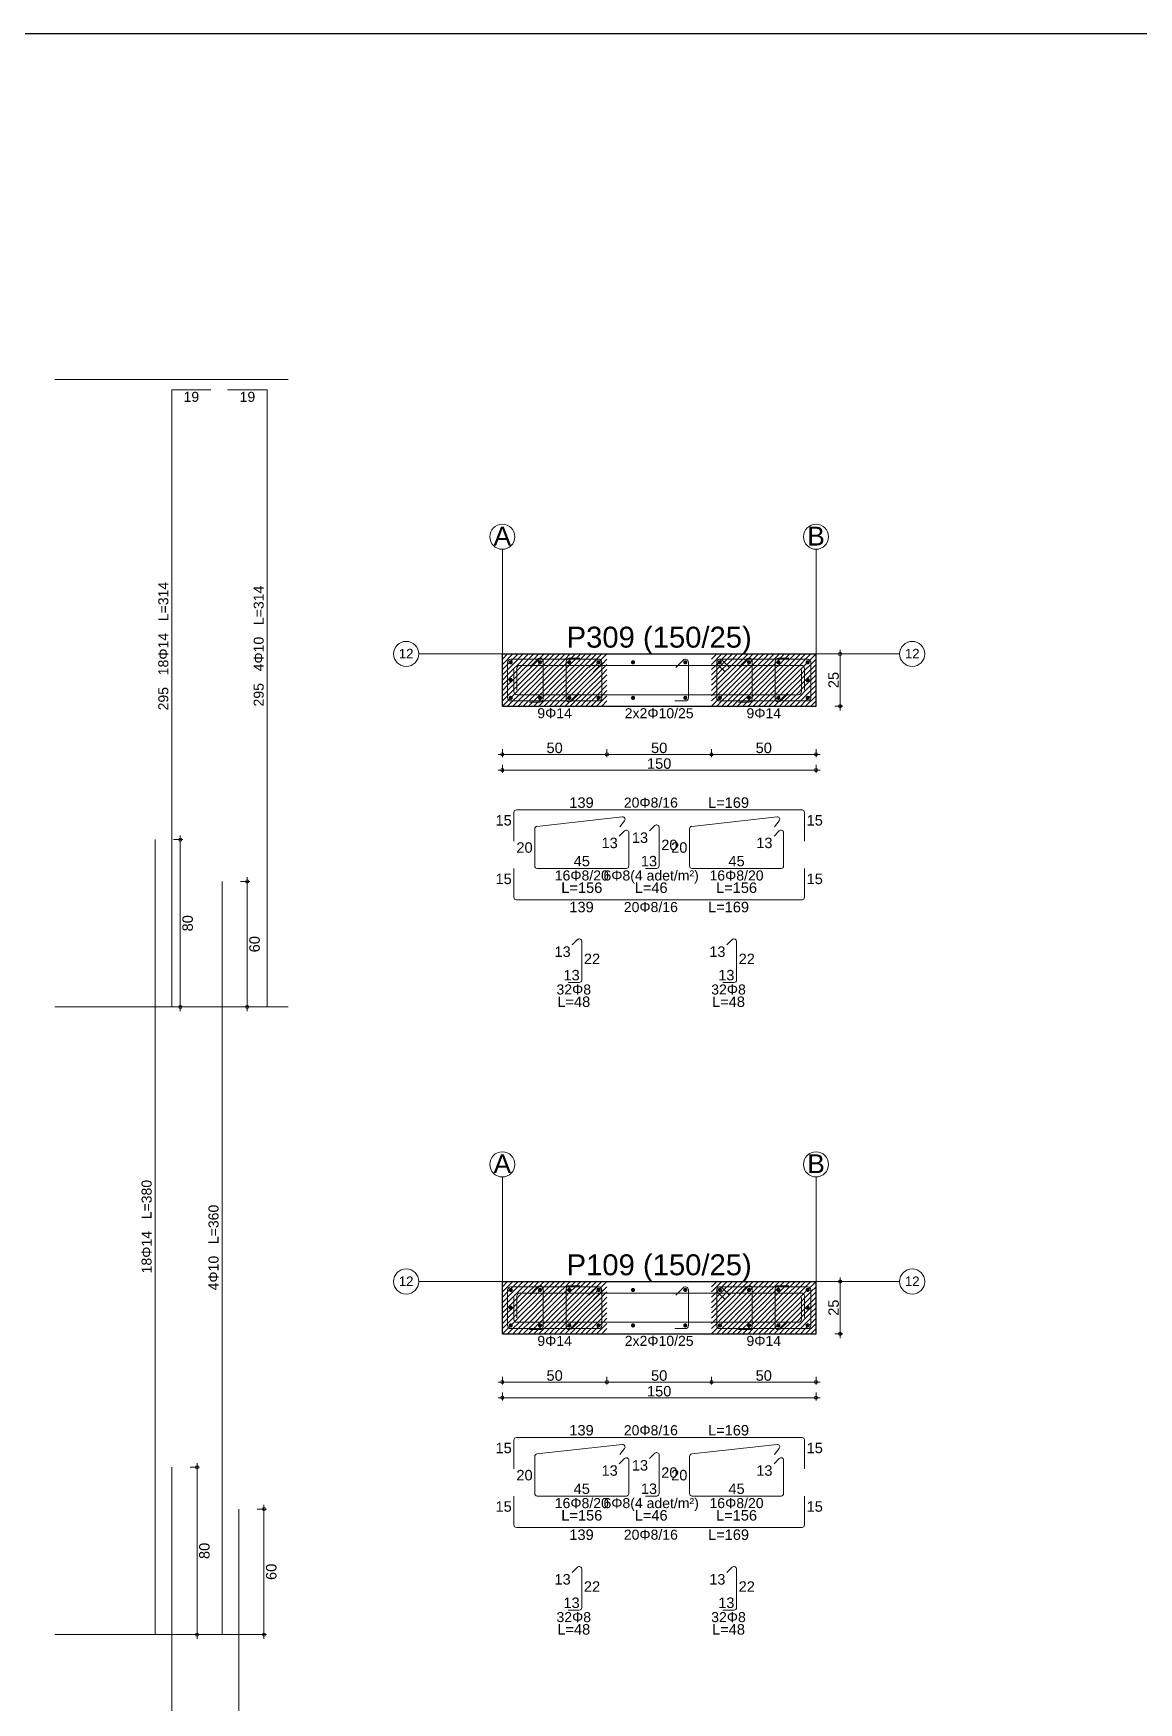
# Model space of a CAD drawing. Header units: millimetres. Extents: x 2232 to 85269, y -3593 to 5869.
# Drawn here: x 76969 to 77762, y -290 to 907 of the extents above; entities that cross this region are included whole.
import ezdxf

# ---------------------------------------------------------------- set-up
doc = ezdxf.new("R2010")
doc.units = ezdxf.units.MM
doc.linetypes.add('CENTER2', pattern=[112.5, 75, -12.5, 12.5, -12.5])
for name, color, linetype in [('Donatı Topl. Uzun. Yazısı', 7, 'Continuous'), ('Donatı Uz. Yazısı', 7, 'Continuous'), ('Donatı Yazısı', 7, 'Continuous'), ('Donatı Çizgisi', 7, 'Continuous'), ('Panel', 7, 'Continuous'), ('Standart', 7, 'Continuous'), ('Ölçülendirme', 7, 'Continuous')]:
    doc.layers.add(name, color=color, linetype=linetype)
doc.styles.add('arial_1_18', font='arial.ttf', dxfattribs={"height": 0.2})

# ---------------------------------------------------------------- blocks, each defined once
blk = doc.blocks.new('IDE824Entity7257')
at = {"layer": 'Donatı Çizgisi', "linetype": 'Continuous', "lineweight": 5}
h = blk.add_hatch(color=5, dxfattribs=at)
edge = h.paths.add_edge_path(flags=0)
edge.add_arc((8746.13, 1424), 1, 0, 360)
h = blk.add_hatch(color=5, dxfattribs=at)
edge = h.paths.add_edge_path(flags=0)
edge.add_arc((8760.13, 1424), 1, 0, 360)
h = blk.add_hatch(color=5, dxfattribs=at)
edge = h.paths.add_edge_path(flags=0)
edge.add_arc((8774.13, 1424), 1, 0, 360)
h = blk.add_hatch(color=5, dxfattribs=at)
edge = h.paths.add_edge_path(flags=0)
edge.add_arc((8788.13, 1424), 1, 0, 360)
h = blk.add_hatch(color=5, dxfattribs=at)
edge = h.paths.add_edge_path(flags=0)
edge.add_arc((8804.63, 1424), 1, 0, 360)
h = blk.add_hatch(color=5, dxfattribs=at)
edge = h.paths.add_edge_path(flags=0)
edge.add_arc((8829.63, 1424), 1, 0, 360)
h = blk.add_hatch(color=5, dxfattribs=at)
edge = h.paths.add_edge_path(flags=0)
edge.add_arc((8846.13, 1424), 1, 0, 360)
h = blk.add_hatch(color=5, dxfattribs=at)
edge = h.paths.add_edge_path(flags=0)
edge.add_arc((8860.13, 1424), 1, 0, 360)
h = blk.add_hatch(color=5, dxfattribs=at)
edge = h.paths.add_edge_path(flags=0)
edge.add_arc((8874.13, 1424), 1, 0, 360)
h = blk.add_hatch(color=5, dxfattribs=at)
edge = h.paths.add_edge_path(flags=0)
edge.add_arc((8888.13, 1424), 1, 0, 360)
h = blk.add_hatch(color=5, dxfattribs=at)
edge = h.paths.add_edge_path(flags=0)
edge.add_arc((8746.13, 1415.5), 1, 0, 360)
h = blk.add_hatch(color=5, dxfattribs=at)
edge = h.paths.add_edge_path(flags=0)
edge.add_arc((8888.13, 1415.5), 1, 0, 360)
h = blk.add_hatch(color=5, dxfattribs=at)
edge = h.paths.add_edge_path(flags=0)
edge.add_arc((8746.13, 1407), 1, 0, 360)
h = blk.add_hatch(color=5, dxfattribs=at)
edge = h.paths.add_edge_path(flags=0)
edge.add_arc((8760.13, 1407), 1, 0, 360)
h = blk.add_hatch(color=5, dxfattribs=at)
edge = h.paths.add_edge_path(flags=0)
edge.add_arc((8774.13, 1407), 1, 0, 360)
h = blk.add_hatch(color=5, dxfattribs=at)
edge = h.paths.add_edge_path(flags=0)
edge.add_arc((8788.13, 1407), 1, 0, 360)
h = blk.add_hatch(color=5, dxfattribs=at)
edge = h.paths.add_edge_path(flags=0)
edge.add_arc((8804.63, 1407), 1, 0, 360)
h = blk.add_hatch(color=5, dxfattribs=at)
edge = h.paths.add_edge_path(flags=0)
edge.add_arc((8829.63, 1407), 1, 0, 360)
h = blk.add_hatch(color=5, dxfattribs=at)
edge = h.paths.add_edge_path(flags=0)
edge.add_arc((8846.13, 1407), 1, 0, 360)
h = blk.add_hatch(color=5, dxfattribs=at)
edge = h.paths.add_edge_path(flags=0)
edge.add_arc((8860.13, 1407), 1, 0, 360)
h = blk.add_hatch(color=5, dxfattribs=at)
edge = h.paths.add_edge_path(flags=0)
edge.add_arc((8874.13, 1407), 1, 0, 360)
h = blk.add_hatch(color=5, dxfattribs=at)
edge = h.paths.add_edge_path(flags=0)
edge.add_arc((8888.13, 1407), 1, 0, 360)
h = blk.add_hatch(color=5, dxfattribs=at)
edge = h.paths.add_edge_path(flags=0)
edge.add_arc((8746.13, 1124), 1, 0, 360)
h = blk.add_hatch(color=5, dxfattribs=at)
edge = h.paths.add_edge_path(flags=0)
edge.add_arc((8760.13, 1124), 1, 0, 360)
h = blk.add_hatch(color=5, dxfattribs=at)
edge = h.paths.add_edge_path(flags=0)
edge.add_arc((8774.13, 1124), 1, 0, 360)
h = blk.add_hatch(color=5, dxfattribs=at)
edge = h.paths.add_edge_path(flags=0)
edge.add_arc((8788.13, 1124), 1, 0, 360)
h = blk.add_hatch(color=5, dxfattribs=at)
edge = h.paths.add_edge_path(flags=0)
edge.add_arc((8804.63, 1124), 1, 0, 360)
h = blk.add_hatch(color=5, dxfattribs=at)
edge = h.paths.add_edge_path(flags=0)
edge.add_arc((8829.63, 1124), 1, 0, 360)
h = blk.add_hatch(color=5, dxfattribs=at)
edge = h.paths.add_edge_path(flags=0)
edge.add_arc((8846.13, 1124), 1, 0, 360)
h = blk.add_hatch(color=5, dxfattribs=at)
edge = h.paths.add_edge_path(flags=0)
edge.add_arc((8860.13, 1124), 1, 0, 360)
h = blk.add_hatch(color=5, dxfattribs=at)
edge = h.paths.add_edge_path(flags=0)
edge.add_arc((8874.13, 1124), 1, 0, 360)
h = blk.add_hatch(color=5, dxfattribs=at)
edge = h.paths.add_edge_path(flags=0)
edge.add_arc((8888.13, 1124), 1, 0, 360)
h = blk.add_hatch(color=5, dxfattribs=at)
edge = h.paths.add_edge_path(flags=0)
edge.add_arc((8746.13, 1115.5), 1, 0, 360)
h = blk.add_hatch(color=5, dxfattribs=at)
edge = h.paths.add_edge_path(flags=0)
edge.add_arc((8888.13, 1115.5), 1, 0, 360)
h = blk.add_hatch(color=5, dxfattribs=at)
edge = h.paths.add_edge_path(flags=0)
edge.add_arc((8746.13, 1107), 1, 0, 360)
h = blk.add_hatch(color=5, dxfattribs=at)
edge = h.paths.add_edge_path(flags=0)
edge.add_arc((8760.13, 1107), 1, 0, 360)
h = blk.add_hatch(color=5, dxfattribs=at)
edge = h.paths.add_edge_path(flags=0)
edge.add_arc((8774.13, 1107), 1, 0, 360)
h = blk.add_hatch(color=5, dxfattribs=at)
edge = h.paths.add_edge_path(flags=0)
edge.add_arc((8788.13, 1107), 1, 0, 360)
h = blk.add_hatch(color=5, dxfattribs=at)
edge = h.paths.add_edge_path(flags=0)
edge.add_arc((8804.63, 1107), 1, 0, 360)
h = blk.add_hatch(color=5, dxfattribs=at)
edge = h.paths.add_edge_path(flags=0)
edge.add_arc((8829.63, 1107), 1, 0, 360)
h = blk.add_hatch(color=5, dxfattribs=at)
edge = h.paths.add_edge_path(flags=0)
edge.add_arc((8846.13, 1107), 1, 0, 360)
h = blk.add_hatch(color=5, dxfattribs=at)
edge = h.paths.add_edge_path(flags=0)
edge.add_arc((8860.13, 1107), 1, 0, 360)
h = blk.add_hatch(color=5, dxfattribs=at)
edge = h.paths.add_edge_path(flags=0)
edge.add_arc((8874.13, 1107), 1, 0, 360)
h = blk.add_hatch(color=5, dxfattribs=at)
edge = h.paths.add_edge_path(flags=0)
edge.add_arc((8888.13, 1107), 1, 0, 360)
at = {"layer": 'Donatı Çizgisi', "color": 5, "linetype": 'Continuous', "lineweight": 5}
for points in [[(8584.13, 1259.24), (8584.13, 1554.24)], [(8584.13, 1554.24), (8602.73, 1554.24)], [(8610.73, 1554.24), (8629.73, 1554.24)], [(8629.73, 1259.24), (8629.73, 1554.24)], [(8576.13, 959.24), (8576.13, 1339.24)], [(8608.13, 959.24), (8608.13, 1319.24)], [(8584.13, 559.24), (8584.13, 1039.24)], [(8616.13, 559.24), (8616.13, 1019.24)]]:
    blk.add_lwpolyline(points, dxfattribs=at)
at = {"layer": 'Donatı Çizgisi', "color": 1, "linetype": 'Continuous', "lineweight": 5}
for points in [[(8744.63, 1407), (8744.63, 1424)], [(8746.13, 1425.5), (8788.13, 1425.5)], [(8747.63, 1410), (8747.63, 1420.4)], [(8749.13, 1410.6), (8749.13, 1421)], [(8750.63, 1422.5), (8885.13, 1422.5)], [(8755.54, 1422.03), (8759.07, 1425.56)], [(8761.63, 1406.5), (8761.63, 1424.5)], [(8772.63, 1406.5), (8772.63, 1424.5)], [(8774.13, 1426), (8779.13, 1426)], [(8783.54, 1421.53), (8787.07, 1425.06)], [(8785.66, 1419.4), (8789.19, 1422.94)], [(8789.63, 1407), (8789.63, 1424)], [(8825.04, 1421.53), (8828.57, 1425.06)], [(8831.13, 1407), (8831.13, 1424)], [(8844.63, 1407), (8844.63, 1424)], [(8845.07, 1422.94), (8848.61, 1419.4)], [(8846.13, 1425.5), (8888.13, 1425.5)], [(8850.73, 1421.53), (8847.19, 1425.06)], [(8855.54, 1422.03), (8859.07, 1425.56)], [(8861.63, 1406.5), (8861.63, 1424.5)], [(8872.63, 1406.5), (8872.63, 1424.5)], [(8874.13, 1426), (8879.13, 1426)], [(8885.13, 1410), (8885.13, 1420.4)], [(8886.63, 1410.6), (8886.63, 1421)], [(8889.63, 1407), (8889.63, 1424)], [(8746.13, 1405.5), (8788.13, 1405.5)], [(8749.13, 1408.5), (8883.63, 1408.5)], [(8755.13, 1405), (8760.13, 1405)], [(8775.19, 1405.44), (8778.73, 1408.97)], [(8824.63, 1405.5), (8829.63, 1405.5)], [(8846.13, 1405.5), (8888.13, 1405.5)], [(8855.13, 1405), (8860.13, 1405)], [(8875.19, 1405.44), (8878.73, 1408.97)], [(8747.63, 1338.46), (8747.63, 1352.26)], [(8748.83, 1353.46), (8885.43, 1353.46)], [(8758.7, 1345.58), (8799.48, 1350.11)], [(8832.7, 1345.58), (8873.48, 1350.11)], [(8886.63, 1338.46), (8886.63, 1352.26)], [(8757.63, 1326.66), (8757.63, 1344.39)], [(8798.04, 1340.86), (8800.58, 1343.41)], [(8798.3, 1345.35), (8800.55, 1348.17)], [(8802.63, 1326.66), (8802.63, 1342.56)], [(8812.54, 1343.36), (8815.08, 1345.91)], [(8817.13, 1326.66), (8817.13, 1345.06)], [(8831.63, 1326.66), (8831.63, 1344.39)], [(8872.04, 1340.86), (8874.58, 1343.41)], [(8872.3, 1345.35), (8874.55, 1348.17)], [(8876.63, 1326.66), (8876.63, 1342.56)], [(8747.63, 1311.66), (8747.63, 1325.46)], [(8758.83, 1325.46), (8801.43, 1325.46)], [(8810.63, 1325.46), (8815.93, 1325.46)], [(8832.83, 1325.46), (8875.43, 1325.46)], [(8886.63, 1311.66), (8886.63, 1325.46)], [(8748.83, 1310.46), (8885.43, 1310.46)], [(8775.54, 1288.86), (8778.08, 1291.41)], [(8780.13, 1272.16), (8780.13, 1290.56)], [(8849.54, 1288.86), (8852.08, 1291.41)], [(8854.13, 1272.16), (8854.13, 1290.56)], [(8773.63, 1270.96), (8778.93, 1270.96)], [(8847.63, 1270.96), (8852.93, 1270.96)], [(8746.13, 1125.5), (8788.13, 1125.5)], [(8755.54, 1122.03), (8759.07, 1125.56)], [(8774.13, 1126), (8779.13, 1126)], [(8783.54, 1121.53), (8787.07, 1125.06)], [(8825.04, 1121.53), (8828.57, 1125.06)], [(8846.13, 1125.5), (8888.13, 1125.5)], [(8850.73, 1121.53), (8847.19, 1125.06)], [(8855.54, 1122.03), (8859.07, 1125.56)], [(8874.13, 1126), (8879.13, 1126)], [(8744.63, 1107), (8744.63, 1124)], [(8747.63, 1110), (8747.63, 1120.4)], [(8749.13, 1110.6), (8749.13, 1121)], [(8750.63, 1122.5), (8885.13, 1122.5)], [(8761.63, 1106.5), (8761.63, 1124.5)], [(8772.63, 1106.5), (8772.63, 1124.5)], [(8785.66, 1119.4), (8789.19, 1122.94)], [(8789.63, 1107), (8789.63, 1124)], [(8831.13, 1107), (8831.13, 1124)], [(8844.63, 1107), (8844.63, 1124)], [(8845.07, 1122.94), (8848.61, 1119.4)], [(8861.63, 1106.5), (8861.63, 1124.5)], [(8872.63, 1106.5), (8872.63, 1124.5)], [(8885.13, 1110), (8885.13, 1120.4)], [(8886.63, 1110.6), (8886.63, 1121)], [(8889.63, 1107), (8889.63, 1124)], [(8746.13, 1105.5), (8788.13, 1105.5)], [(8749.13, 1108.5), (8883.63, 1108.5)], [(8755.13, 1105), (8760.13, 1105)], [(8775.19, 1105.44), (8778.73, 1108.97)], [(8824.63, 1105.5), (8829.63, 1105.5)], [(8846.13, 1105.5), (8888.13, 1105.5)], [(8855.13, 1105), (8860.13, 1105)], [(8875.19, 1105.44), (8878.73, 1108.97)], [(8748.83, 1053.46), (8885.43, 1053.46)], [(8747.63, 1038.46), (8747.63, 1052.26)], [(8758.7, 1045.58), (8799.48, 1050.11)], [(8798.3, 1045.35), (8800.55, 1048.17)], [(8812.54, 1043.36), (8815.08, 1045.91)], [(8832.7, 1045.58), (8873.48, 1050.11)], [(8872.3, 1045.35), (8874.55, 1048.17)], [(8886.63, 1038.46), (8886.63, 1052.26)], [(8757.63, 1026.66), (8757.63, 1044.39)], [(8798.04, 1040.86), (8800.58, 1043.41)], [(8802.63, 1026.66), (8802.63, 1042.56)], [(8817.13, 1026.66), (8817.13, 1045.06)], [(8831.63, 1026.66), (8831.63, 1044.39)], [(8872.04, 1040.86), (8874.58, 1043.41)], [(8876.63, 1026.66), (8876.63, 1042.56)], [(8747.63, 1011.66), (8747.63, 1025.46)], [(8758.83, 1025.46), (8801.43, 1025.46)], [(8810.63, 1025.46), (8815.93, 1025.46)], [(8832.83, 1025.46), (8875.43, 1025.46)], [(8886.63, 1011.66), (8886.63, 1025.46)], [(8748.83, 1010.46), (8885.43, 1010.46)], [(8775.54, 988.86), (8778.08, 991.41)], [(8780.13, 972.16), (8780.13, 990.56)], [(8849.54, 988.86), (8852.08, 991.41)], [(8854.13, 972.16), (8854.13, 990.56)], [(8773.63, 970.96), (8778.93, 970.96)], [(8847.63, 970.96), (8852.93, 970.96)]]:
    blk.add_lwpolyline(points, dxfattribs=at)
for centre, radius, start, end in [((8746.13, 1424), 1.5, 90, 180), ((8750.63, 1421), 1.5, 90, 180), ((8760.13, 1424.5), 1.5, 0, 135), ((8774.13, 1424.5), 1.5, 90, 180), ((8788.13, 1424), 1.5, 0, 135), ((8788.13, 1424), 1.5, 315, 90), ((8829.63, 1424), 1.5, 0, 135), ((8846.13, 1424), 1.5, 90, 225), ((8846.13, 1424), 1.5, 45, 180), ((8860.13, 1424.5), 1.5, 0, 135), ((8874.13, 1424.5), 1.5, 90, 180), ((8885.13, 1421), 1.5, 0, 90), ((8888.13, 1424), 1.5, 0, 90), ((8746.13, 1407), 1.5, 180, 270), ((8749.13, 1410), 1.5, 180, 270), ((8760.13, 1406.5), 1.5, 270, 0), ((8774.13, 1406.5), 1.5, 180, 315), ((8788.13, 1407), 1.5, 270, 0), ((8829.63, 1407), 1.5, 270, 0), ((8846.13, 1407), 1.5, 180, 270), ((8860.13, 1406.5), 1.5, 270, 0), ((8874.13, 1406.5), 1.5, 180, 315), ((8883.63, 1410), 1.5, 270, 0), ((8888.13, 1407), 1.5, 270, 0), ((8748.83, 1352.26), 1.2, 90, 180), ((8799.61, 1348.92), 1.2, 321.34019, 96.34019), ((8873.61, 1348.92), 1.2, 321.34019, 96.34019), ((8885.43, 1352.26), 1.2, 0, 90), ((8758.83, 1344.39), 1.2, 96.34019, 180), ((8801.43, 1342.56), 1.2, 0, 135), ((8815.93, 1345.06), 1.2, 0, 135), ((8832.83, 1344.39), 1.2, 96.34019, 180), ((8875.43, 1342.56), 1.2, 0, 135), ((8758.83, 1326.66), 1.2, 180, 270), ((8801.43, 1326.66), 1.2, 270, 0), ((8815.93, 1326.66), 1.2, 270, 0), ((8832.83, 1326.66), 1.2, 180, 270), ((8875.43, 1326.66), 1.2, 270, 0), ((8748.83, 1311.66), 1.2, 180, 270), ((8885.43, 1311.66), 1.2, 270, 0), ((8778.93, 1290.56), 1.2, 0, 135), ((8852.93, 1290.56), 1.2, 0, 135), ((8778.93, 1272.16), 1.2, 270, 0), ((8852.93, 1272.16), 1.2, 270, 0), ((8746.13, 1124), 1.5, 90, 180), ((8760.13, 1124.5), 1.5, 0, 135), ((8774.13, 1124.5), 1.5, 90, 180), ((8788.13, 1124), 1.5, 0, 135), ((8788.13, 1124), 1.5, 315, 90), ((8829.63, 1124), 1.5, 0, 135), ((8846.13, 1124), 1.5, 90, 225), ((8846.13, 1124), 1.5, 45, 180), ((8860.13, 1124.5), 1.5, 0, 135), ((8874.13, 1124.5), 1.5, 90, 180), ((8888.13, 1124), 1.5, 0, 90), ((8750.63, 1121), 1.5, 90, 180), ((8885.13, 1121), 1.5, 0, 90), ((8749.13, 1110), 1.5, 180, 270), ((8883.63, 1110), 1.5, 270, 0), ((8746.13, 1107), 1.5, 180, 270), ((8760.13, 1106.5), 1.5, 270, 0), ((8774.13, 1106.5), 1.5, 180, 315), ((8788.13, 1107), 1.5, 270, 0), ((8829.63, 1107), 1.5, 270, 0), ((8846.13, 1107), 1.5, 180, 270), ((8860.13, 1106.5), 1.5, 270, 0), ((8874.13, 1106.5), 1.5, 180, 315), ((8888.13, 1107), 1.5, 270, 0), ((8748.83, 1052.26), 1.2, 90, 180), ((8885.43, 1052.26), 1.2, 0, 90), ((8758.83, 1044.39), 1.2, 96.34019, 180), ((8799.61, 1048.92), 1.2, 321.34019, 96.34019), ((8815.93, 1045.06), 1.2, 0, 135), ((8832.83, 1044.39), 1.2, 96.34019, 180), ((8873.61, 1048.92), 1.2, 321.34019, 96.34019), ((8801.43, 1042.56), 1.2, 0, 135), ((8875.43, 1042.56), 1.2, 0, 135), ((8758.83, 1026.66), 1.2, 180, 270), ((8801.43, 1026.66), 1.2, 270, 0), ((8815.93, 1026.66), 1.2, 270, 0), ((8832.83, 1026.66), 1.2, 180, 270), ((8875.43, 1026.66), 1.2, 270, 0), ((8748.83, 1011.66), 1.2, 180, 270), ((8885.43, 1011.66), 1.2, 270, 0), ((8778.93, 990.56), 1.2, 0, 135), ((8852.93, 990.56), 1.2, 0, 135), ((8778.93, 972.16), 1.2, 270, 0), ((8852.93, 972.16), 1.2, 270, 0)]:
    blk.add_arc(centre, radius, start, end, dxfattribs=at)
at = {"layer": 'Panel', "color": 1, "linetype": 'Continuous', "lineweight": 5}
for points in [[(8528.13, 1559.24), (8639.73, 1559.24)], [(8528.13, 1259.24), (8639.73, 1259.24)], [(8528.13, 959.24), (8628.13, 959.24)]]:
    blk.add_lwpolyline(points, dxfattribs=at)
at = {"layer": 'Panel', "color": 250, "linetype": 'CENTER2', "lineweight": 5}
for points in [[(8742.13, 1428), (8742.13, 1478)], [(8892.13, 1428), (8892.13, 1478)], [(8702.13, 1428), (8742.13, 1428)], [(8892.13, 1428), (8932.13, 1428)], [(8742.13, 1128), (8742.13, 1178)], [(8892.13, 1128), (8892.13, 1178)], [(8702.13, 1128), (8742.13, 1128)], [(8892.13, 1128), (8932.13, 1128)]]:
    blk.add_lwpolyline(points, dxfattribs=at)
at = {"layer": 'Panel', "color": 251, "linetype": 'Continuous', "lineweight": -3}
for points in [[(8742.13, 1423), (8747.13, 1428)], [(8742.13, 1425.5), (8744.63, 1428)], [(8742.13, 1418), (8747.13, 1423)], [(8742.13, 1420.5), (8744.63, 1423)], [(8744.63, 1423), (8747.13, 1425.5)], [(8744.63, 1418), (8747.13, 1420.5)], [(8747.13, 1423), (8752.13, 1428)], [(8747.13, 1425.5), (8749.63, 1428)], [(8747.13, 1418), (8752.13, 1423)], [(8747.13, 1420.5), (8749.63, 1423)], [(8749.63, 1423), (8752.13, 1425.5)], [(8749.63, 1418), (8752.13, 1420.5)], [(8752.13, 1423), (8757.13, 1428)], [(8752.13, 1425.5), (8754.63, 1428)], [(8752.13, 1418), (8757.13, 1423)], [(8752.13, 1420.5), (8754.63, 1423)], [(8754.63, 1423), (8757.13, 1425.5)], [(8754.63, 1418), (8757.13, 1420.5)], [(8757.13, 1423), (8762.13, 1428)], [(8757.13, 1425.5), (8759.63, 1428)], [(8757.13, 1418), (8762.13, 1423)], [(8757.13, 1420.5), (8759.63, 1423)], [(8759.63, 1423), (8762.13, 1425.5)], [(8759.63, 1418), (8762.13, 1420.5)], [(8762.13, 1423), (8767.13, 1428)], [(8762.13, 1425.5), (8764.63, 1428)], [(8762.13, 1418), (8767.13, 1423)], [(8762.13, 1420.5), (8764.63, 1423)], [(8764.63, 1423), (8767.13, 1425.5)], [(8764.63, 1418), (8767.13, 1420.5)], [(8767.13, 1423), (8772.13, 1428)], [(8767.13, 1425.5), (8769.63, 1428)], [(8767.13, 1418), (8772.13, 1423)], [(8767.13, 1420.5), (8769.63, 1423)], [(8769.63, 1423), (8772.13, 1425.5)], [(8769.63, 1418), (8772.13, 1420.5)], [(8772.13, 1423), (8777.13, 1428)], [(8772.13, 1425.5), (8774.63, 1428)], [(8772.13, 1418), (8777.13, 1423)], [(8772.13, 1420.5), (8774.63, 1423)], [(8774.63, 1423), (8777.13, 1425.5)], [(8774.63, 1418), (8777.13, 1420.5)], [(8777.13, 1423), (8782.13, 1428)], [(8777.13, 1425.5), (8779.63, 1428)], [(8777.13, 1418), (8782.13, 1423)], [(8777.13, 1420.5), (8779.63, 1423)], [(8779.63, 1423), (8782.13, 1425.5)], [(8779.63, 1418), (8782.13, 1420.5)], [(8782.13, 1423), (8787.13, 1428)], [(8782.13, 1425.5), (8784.63, 1428)], [(8782.13, 1418), (8787.13, 1423)], [(8782.13, 1420.5), (8784.63, 1423)], [(8784.63, 1423), (8787.13, 1425.5)], [(8784.63, 1418), (8787.13, 1420.5)], [(8787.13, 1423), (8792.13, 1428)], [(8787.13, 1425.5), (8789.63, 1428)], [(8787.13, 1418), (8792.13, 1423)], [(8787.13, 1420.5), (8789.63, 1423)], [(8789.63, 1423), (8792.13, 1425.5)], [(8789.63, 1418), (8792.13, 1420.5)], [(8842.13, 1423), (8847.13, 1428)], [(8842.13, 1425.5), (8844.63, 1428)], [(8842.13, 1418), (8847.13, 1423)], [(8842.13, 1420.5), (8844.63, 1423)], [(8844.63, 1423), (8847.13, 1425.5)], [(8844.63, 1418), (8847.13, 1420.5)], [(8847.13, 1423), (8852.13, 1428)], [(8847.13, 1425.5), (8849.63, 1428)], [(8847.13, 1418), (8852.13, 1423)], [(8847.13, 1420.5), (8849.63, 1423)], [(8849.63, 1423), (8852.13, 1425.5)], [(8849.63, 1418), (8852.13, 1420.5)], [(8852.13, 1423), (8857.13, 1428)], [(8852.13, 1425.5), (8854.63, 1428)], [(8852.13, 1418), (8857.13, 1423)], [(8852.13, 1420.5), (8854.63, 1423)], [(8854.63, 1423), (8857.13, 1425.5)], [(8854.63, 1418), (8857.13, 1420.5)], [(8857.13, 1423), (8862.13, 1428)], [(8857.13, 1425.5), (8859.63, 1428)], [(8857.13, 1418), (8862.13, 1423)], [(8857.13, 1420.5), (8859.63, 1423)], [(8859.63, 1423), (8862.13, 1425.5)], [(8859.63, 1418), (8862.13, 1420.5)], [(8862.13, 1423), (8867.13, 1428)], [(8862.13, 1425.5), (8864.63, 1428)], [(8862.13, 1418), (8867.13, 1423)], [(8862.13, 1420.5), (8864.63, 1423)], [(8864.63, 1423), (8867.13, 1425.5)], [(8864.63, 1418), (8867.13, 1420.5)], [(8867.13, 1423), (8872.13, 1428)], [(8867.13, 1425.5), (8869.63, 1428)], [(8867.13, 1418), (8872.13, 1423)], [(8867.13, 1420.5), (8869.63, 1423)], [(8869.63, 1423), (8872.13, 1425.5)], [(8869.63, 1418), (8872.13, 1420.5)], [(8872.13, 1423), (8877.13, 1428)], [(8872.13, 1425.5), (8874.63, 1428)], [(8872.13, 1418), (8877.13, 1423)], [(8872.13, 1420.5), (8874.63, 1423)], [(8874.63, 1423), (8877.13, 1425.5)], [(8874.63, 1418), (8877.13, 1420.5)], [(8877.13, 1423), (8882.13, 1428)], [(8877.13, 1425.5), (8879.63, 1428)], [(8877.13, 1418), (8882.13, 1423)], [(8877.13, 1420.5), (8879.63, 1423)], [(8879.63, 1423), (8882.13, 1425.5)], [(8879.63, 1418), (8882.13, 1420.5)], [(8882.13, 1423), (8887.13, 1428)], [(8882.13, 1425.5), (8884.63, 1428)], [(8882.13, 1418), (8887.13, 1423)], [(8882.13, 1420.5), (8884.63, 1423)], [(8884.63, 1423), (8887.13, 1425.5)], [(8884.63, 1418), (8887.13, 1420.5)], [(8887.13, 1423), (8892.13, 1428)], [(8887.13, 1425.5), (8889.63, 1428)], [(8887.13, 1418), (8892.13, 1423)], [(8887.13, 1420.5), (8889.63, 1423)], [(8889.63, 1423), (8892.13, 1425.5)], [(8889.63, 1418), (8892.13, 1420.5)], [(8742.13, 1413), (8747.13, 1418)], [(8742.13, 1415.5), (8744.63, 1418)], [(8742.13, 1408), (8747.13, 1413)], [(8742.13, 1410.5), (8744.63, 1413)], [(8744.63, 1413), (8747.13, 1415.5)], [(8747.13, 1413), (8752.13, 1418)], [(8747.13, 1415.5), (8749.63, 1418)], [(8747.13, 1408), (8752.13, 1413)], [(8747.13, 1410.5), (8749.63, 1413)], [(8749.63, 1413), (8752.13, 1415.5)], [(8752.13, 1413), (8757.13, 1418)], [(8752.13, 1415.5), (8754.63, 1418)], [(8752.13, 1408), (8757.13, 1413)], [(8752.13, 1410.5), (8754.63, 1413)], [(8754.63, 1413), (8757.13, 1415.5)], [(8757.13, 1413), (8762.13, 1418)], [(8757.13, 1415.5), (8759.63, 1418)], [(8757.13, 1408), (8762.13, 1413)], [(8757.13, 1410.5), (8759.63, 1413)], [(8759.63, 1413), (8762.13, 1415.5)], [(8762.13, 1413), (8767.13, 1418)], [(8762.13, 1415.5), (8764.63, 1418)], [(8762.13, 1408), (8767.13, 1413)], [(8762.13, 1410.5), (8764.63, 1413)], [(8764.63, 1413), (8767.13, 1415.5)], [(8767.13, 1413), (8772.13, 1418)], [(8767.13, 1415.5), (8769.63, 1418)], [(8767.13, 1408), (8772.13, 1413)], [(8767.13, 1410.5), (8769.63, 1413)], [(8769.63, 1413), (8772.13, 1415.5)], [(8772.13, 1413), (8777.13, 1418)], [(8772.13, 1415.5), (8774.63, 1418)], [(8772.13, 1408), (8777.13, 1413)], [(8772.13, 1410.5), (8774.63, 1413)], [(8774.63, 1413), (8777.13, 1415.5)], [(8777.13, 1413), (8782.13, 1418)], [(8777.13, 1415.5), (8779.63, 1418)], [(8777.13, 1408), (8782.13, 1413)], [(8777.13, 1410.5), (8779.63, 1413)], [(8779.63, 1413), (8782.13, 1415.5)], [(8782.13, 1413), (8787.13, 1418)], [(8782.13, 1415.5), (8784.63, 1418)], [(8782.13, 1408), (8787.13, 1413)], [(8782.13, 1410.5), (8784.63, 1413)], [(8784.63, 1413), (8787.13, 1415.5)], [(8787.13, 1413), (8792.13, 1418)], [(8787.13, 1415.5), (8789.63, 1418)], [(8787.13, 1408), (8792.13, 1413)], [(8787.13, 1410.5), (8789.63, 1413)], [(8789.63, 1413), (8792.13, 1415.5)], [(8842.13, 1413), (8847.13, 1418)], [(8842.13, 1415.5), (8844.63, 1418)], [(8842.13, 1408), (8847.13, 1413)], [(8842.13, 1410.5), (8844.63, 1413)], [(8844.63, 1413), (8847.13, 1415.5)], [(8847.13, 1413), (8852.13, 1418)], [(8847.13, 1415.5), (8849.63, 1418)], [(8847.13, 1408), (8852.13, 1413)], [(8847.13, 1410.5), (8849.63, 1413)], [(8849.63, 1413), (8852.13, 1415.5)], [(8852.13, 1413), (8857.13, 1418)], [(8852.13, 1415.5), (8854.63, 1418)], [(8852.13, 1408), (8857.13, 1413)], [(8852.13, 1410.5), (8854.63, 1413)], [(8854.63, 1413), (8857.13, 1415.5)], [(8857.13, 1413), (8862.13, 1418)], [(8857.13, 1415.5), (8859.63, 1418)], [(8857.13, 1408), (8862.13, 1413)], [(8857.13, 1410.5), (8859.63, 1413)], [(8859.63, 1413), (8862.13, 1415.5)], [(8862.13, 1413), (8867.13, 1418)], [(8862.13, 1415.5), (8864.63, 1418)], [(8862.13, 1408), (8867.13, 1413)], [(8862.13, 1410.5), (8864.63, 1413)], [(8864.63, 1413), (8867.13, 1415.5)], [(8867.13, 1413), (8872.13, 1418)], [(8867.13, 1415.5), (8869.63, 1418)], [(8867.13, 1408), (8872.13, 1413)], [(8867.13, 1410.5), (8869.63, 1413)], [(8869.63, 1413), (8872.13, 1415.5)], [(8872.13, 1413), (8877.13, 1418)], [(8872.13, 1415.5), (8874.63, 1418)], [(8872.13, 1408), (8877.13, 1413)], [(8872.13, 1410.5), (8874.63, 1413)], [(8874.63, 1413), (8877.13, 1415.5)], [(8877.13, 1413), (8882.13, 1418)], [(8877.13, 1415.5), (8879.63, 1418)], [(8877.13, 1408), (8882.13, 1413)], [(8877.13, 1410.5), (8879.63, 1413)], [(8879.63, 1413), (8882.13, 1415.5)], [(8882.13, 1413), (8887.13, 1418)], [(8882.13, 1415.5), (8884.63, 1418)], [(8882.13, 1408), (8887.13, 1413)], [(8882.13, 1410.5), (8884.63, 1413)], [(8884.63, 1413), (8887.13, 1415.5)], [(8887.13, 1413), (8892.13, 1418)], [(8887.13, 1415.5), (8889.63, 1418)], [(8887.13, 1408), (8892.13, 1413)], [(8887.13, 1410.5), (8889.63, 1413)], [(8889.63, 1413), (8892.13, 1415.5)], [(8742.13, 1403), (8747.13, 1408)], [(8742.13, 1405.5), (8744.63, 1408)], [(8744.63, 1408), (8747.13, 1410.5)], [(8744.63, 1403), (8747.13, 1405.5)], [(8747.13, 1403), (8752.13, 1408)], [(8747.13, 1405.5), (8749.63, 1408)], [(8749.63, 1408), (8752.13, 1410.5)], [(8749.63, 1403), (8752.13, 1405.5)], [(8752.13, 1403), (8757.13, 1408)], [(8752.13, 1405.5), (8754.63, 1408)], [(8754.63, 1408), (8757.13, 1410.5)], [(8754.63, 1403), (8757.13, 1405.5)], [(8757.13, 1403), (8762.13, 1408)], [(8757.13, 1405.5), (8759.63, 1408)], [(8759.63, 1408), (8762.13, 1410.5)], [(8759.63, 1403), (8762.13, 1405.5)], [(8762.13, 1403), (8767.13, 1408)], [(8762.13, 1405.5), (8764.63, 1408)], [(8764.63, 1408), (8767.13, 1410.5)], [(8764.63, 1403), (8767.13, 1405.5)], [(8767.13, 1403), (8772.13, 1408)], [(8767.13, 1405.5), (8769.63, 1408)], [(8769.63, 1408), (8772.13, 1410.5)], [(8769.63, 1403), (8772.13, 1405.5)], [(8772.13, 1403), (8777.13, 1408)], [(8772.13, 1405.5), (8774.63, 1408)], [(8774.63, 1408), (8777.13, 1410.5)], [(8774.63, 1403), (8777.13, 1405.5)], [(8777.13, 1403), (8782.13, 1408)], [(8777.13, 1405.5), (8779.63, 1408)], [(8779.63, 1408), (8782.13, 1410.5)], [(8779.63, 1403), (8782.13, 1405.5)], [(8782.13, 1403), (8787.13, 1408)], [(8782.13, 1405.5), (8784.63, 1408)], [(8784.63, 1408), (8787.13, 1410.5)], [(8784.63, 1403), (8787.13, 1405.5)], [(8787.13, 1403), (8792.13, 1408)], [(8787.13, 1405.5), (8789.63, 1408)], [(8789.63, 1408), (8792.13, 1410.5)], [(8789.63, 1403), (8792.13, 1405.5)], [(8842.13, 1403), (8847.13, 1408)], [(8842.13, 1405.5), (8844.63, 1408)], [(8844.63, 1408), (8847.13, 1410.5)], [(8844.63, 1403), (8847.13, 1405.5)], [(8847.13, 1403), (8852.13, 1408)], [(8847.13, 1405.5), (8849.63, 1408)], [(8849.63, 1408), (8852.13, 1410.5)], [(8849.63, 1403), (8852.13, 1405.5)], [(8852.13, 1403), (8857.13, 1408)], [(8852.13, 1405.5), (8854.63, 1408)], [(8854.63, 1408), (8857.13, 1410.5)], [(8854.63, 1403), (8857.13, 1405.5)], [(8857.13, 1403), (8862.13, 1408)], [(8857.13, 1405.5), (8859.63, 1408)], [(8859.63, 1408), (8862.13, 1410.5)], [(8859.63, 1403), (8862.13, 1405.5)], [(8862.13, 1403), (8867.13, 1408)], [(8862.13, 1405.5), (8864.63, 1408)], [(8864.63, 1408), (8867.13, 1410.5)], [(8864.63, 1403), (8867.13, 1405.5)], [(8867.13, 1403), (8872.13, 1408)], [(8867.13, 1405.5), (8869.63, 1408)], [(8869.63, 1408), (8872.13, 1410.5)], [(8869.63, 1403), (8872.13, 1405.5)], [(8872.13, 1403), (8877.13, 1408)], [(8872.13, 1405.5), (8874.63, 1408)], [(8874.63, 1408), (8877.13, 1410.5)], [(8874.63, 1403), (8877.13, 1405.5)], [(8877.13, 1403), (8882.13, 1408)], [(8877.13, 1405.5), (8879.63, 1408)], [(8879.63, 1408), (8882.13, 1410.5)], [(8879.63, 1403), (8882.13, 1405.5)], [(8882.13, 1403), (8887.13, 1408)], [(8882.13, 1405.5), (8884.63, 1408)], [(8884.63, 1408), (8887.13, 1410.5)], [(8884.63, 1403), (8887.13, 1405.5)], [(8887.13, 1403), (8892.13, 1408)], [(8887.13, 1405.5), (8889.63, 1408)], [(8889.63, 1408), (8892.13, 1410.5)], [(8889.63, 1403), (8892.13, 1405.5)], [(8742.13, 1123), (8747.13, 1128)], [(8742.13, 1125.5), (8744.63, 1128)], [(8744.63, 1123), (8747.13, 1125.5)], [(8747.13, 1123), (8752.13, 1128)], [(8747.13, 1125.5), (8749.63, 1128)], [(8749.63, 1123), (8752.13, 1125.5)], [(8752.13, 1123), (8757.13, 1128)], [(8752.13, 1125.5), (8754.63, 1128)], [(8754.63, 1123), (8757.13, 1125.5)], [(8757.13, 1123), (8762.13, 1128)], [(8757.13, 1125.5), (8759.63, 1128)], [(8759.63, 1123), (8762.13, 1125.5)], [(8762.13, 1123), (8767.13, 1128)], [(8762.13, 1125.5), (8764.63, 1128)], [(8764.63, 1123), (8767.13, 1125.5)], [(8767.13, 1123), (8772.13, 1128)], [(8767.13, 1125.5), (8769.63, 1128)], [(8769.63, 1123), (8772.13, 1125.5)], [(8772.13, 1123), (8777.13, 1128)], [(8772.13, 1125.5), (8774.63, 1128)], [(8774.63, 1123), (8777.13, 1125.5)], [(8777.13, 1123), (8782.13, 1128)], [(8777.13, 1125.5), (8779.63, 1128)], [(8779.63, 1123), (8782.13, 1125.5)], [(8782.13, 1123), (8787.13, 1128)], [(8782.13, 1125.5), (8784.63, 1128)], [(8784.63, 1123), (8787.13, 1125.5)], [(8787.13, 1123), (8792.13, 1128)], [(8787.13, 1125.5), (8789.63, 1128)], [(8789.63, 1123), (8792.13, 1125.5)], [(8842.13, 1123), (8847.13, 1128)], [(8842.13, 1125.5), (8844.63, 1128)], [(8844.63, 1123), (8847.13, 1125.5)], [(8847.13, 1123), (8852.13, 1128)], [(8847.13, 1125.5), (8849.63, 1128)], [(8849.63, 1123), (8852.13, 1125.5)], [(8852.13, 1123), (8857.13, 1128)], [(8852.13, 1125.5), (8854.63, 1128)], [(8854.63, 1123), (8857.13, 1125.5)], [(8857.13, 1123), (8862.13, 1128)], [(8857.13, 1125.5), (8859.63, 1128)], [(8859.63, 1123), (8862.13, 1125.5)], [(8862.13, 1123), (8867.13, 1128)], [(8862.13, 1125.5), (8864.63, 1128)], [(8864.63, 1123), (8867.13, 1125.5)], [(8867.13, 1123), (8872.13, 1128)], [(8867.13, 1125.5), (8869.63, 1128)], [(8869.63, 1123), (8872.13, 1125.5)], [(8872.13, 1123), (8877.13, 1128)], [(8872.13, 1125.5), (8874.63, 1128)], [(8874.63, 1123), (8877.13, 1125.5)], [(8877.13, 1123), (8882.13, 1128)], [(8877.13, 1125.5), (8879.63, 1128)], [(8879.63, 1123), (8882.13, 1125.5)], [(8882.13, 1123), (8887.13, 1128)], [(8882.13, 1125.5), (8884.63, 1128)], [(8884.63, 1123), (8887.13, 1125.5)], [(8887.13, 1123), (8892.13, 1128)], [(8887.13, 1125.5), (8889.63, 1128)], [(8889.63, 1123), (8892.13, 1125.5)], [(8742.13, 1118), (8747.13, 1123)], [(8742.13, 1120.5), (8744.63, 1123)], [(8742.13, 1113), (8747.13, 1118)], [(8742.13, 1115.5), (8744.63, 1118)], [(8744.63, 1118), (8747.13, 1120.5)], [(8747.13, 1118), (8752.13, 1123)], [(8747.13, 1120.5), (8749.63, 1123)], [(8747.13, 1113), (8752.13, 1118)], [(8747.13, 1115.5), (8749.63, 1118)], [(8749.63, 1118), (8752.13, 1120.5)], [(8752.13, 1118), (8757.13, 1123)], [(8752.13, 1120.5), (8754.63, 1123)], [(8752.13, 1113), (8757.13, 1118)], [(8752.13, 1115.5), (8754.63, 1118)], [(8754.63, 1118), (8757.13, 1120.5)], [(8757.13, 1118), (8762.13, 1123)], [(8757.13, 1120.5), (8759.63, 1123)], [(8757.13, 1113), (8762.13, 1118)], [(8757.13, 1115.5), (8759.63, 1118)], [(8759.63, 1118), (8762.13, 1120.5)], [(8762.13, 1118), (8767.13, 1123)], [(8762.13, 1120.5), (8764.63, 1123)], [(8762.13, 1113), (8767.13, 1118)], [(8762.13, 1115.5), (8764.63, 1118)], [(8764.63, 1118), (8767.13, 1120.5)], [(8767.13, 1118), (8772.13, 1123)], [(8767.13, 1120.5), (8769.63, 1123)], [(8767.13, 1113), (8772.13, 1118)], [(8767.13, 1115.5), (8769.63, 1118)], [(8769.63, 1118), (8772.13, 1120.5)], [(8772.13, 1118), (8777.13, 1123)], [(8772.13, 1120.5), (8774.63, 1123)], [(8772.13, 1113), (8777.13, 1118)], [(8772.13, 1115.5), (8774.63, 1118)], [(8774.63, 1118), (8777.13, 1120.5)], [(8777.13, 1118), (8782.13, 1123)], [(8777.13, 1120.5), (8779.63, 1123)], [(8777.13, 1113), (8782.13, 1118)], [(8777.13, 1115.5), (8779.63, 1118)], [(8779.63, 1118), (8782.13, 1120.5)], [(8782.13, 1118), (8787.13, 1123)], [(8782.13, 1120.5), (8784.63, 1123)], [(8782.13, 1113), (8787.13, 1118)], [(8782.13, 1115.5), (8784.63, 1118)], [(8784.63, 1118), (8787.13, 1120.5)], [(8787.13, 1118), (8792.13, 1123)], [(8787.13, 1120.5), (8789.63, 1123)], [(8787.13, 1113), (8792.13, 1118)], [(8787.13, 1115.5), (8789.63, 1118)], [(8789.63, 1118), (8792.13, 1120.5)], [(8842.13, 1118), (8847.13, 1123)], [(8842.13, 1120.5), (8844.63, 1123)], [(8842.13, 1113), (8847.13, 1118)], [(8842.13, 1115.5), (8844.63, 1118)], [(8844.63, 1118), (8847.13, 1120.5)], [(8847.13, 1118), (8852.13, 1123)], [(8847.13, 1120.5), (8849.63, 1123)], [(8847.13, 1113), (8852.13, 1118)], [(8847.13, 1115.5), (8849.63, 1118)], [(8849.63, 1118), (8852.13, 1120.5)], [(8852.13, 1118), (8857.13, 1123)], [(8852.13, 1120.5), (8854.63, 1123)], [(8852.13, 1113), (8857.13, 1118)], [(8852.13, 1115.5), (8854.63, 1118)], [(8854.63, 1118), (8857.13, 1120.5)], [(8857.13, 1118), (8862.13, 1123)], [(8857.13, 1120.5), (8859.63, 1123)], [(8857.13, 1113), (8862.13, 1118)], [(8857.13, 1115.5), (8859.63, 1118)], [(8859.63, 1118), (8862.13, 1120.5)], [(8862.13, 1118), (8867.13, 1123)], [(8862.13, 1120.5), (8864.63, 1123)], [(8862.13, 1113), (8867.13, 1118)], [(8862.13, 1115.5), (8864.63, 1118)], [(8864.63, 1118), (8867.13, 1120.5)], [(8867.13, 1118), (8872.13, 1123)], [(8867.13, 1120.5), (8869.63, 1123)], [(8867.13, 1113), (8872.13, 1118)], [(8867.13, 1115.5), (8869.63, 1118)], [(8869.63, 1118), (8872.13, 1120.5)], [(8872.13, 1118), (8877.13, 1123)], [(8872.13, 1120.5), (8874.63, 1123)], [(8872.13, 1113), (8877.13, 1118)], [(8872.13, 1115.5), (8874.63, 1118)], [(8874.63, 1118), (8877.13, 1120.5)], [(8877.13, 1118), (8882.13, 1123)], [(8877.13, 1120.5), (8879.63, 1123)], [(8877.13, 1113), (8882.13, 1118)], [(8877.13, 1115.5), (8879.63, 1118)], [(8879.63, 1118), (8882.13, 1120.5)], [(8882.13, 1118), (8887.13, 1123)], [(8882.13, 1120.5), (8884.63, 1123)], [(8882.13, 1113), (8887.13, 1118)], [(8882.13, 1115.5), (8884.63, 1118)], [(8884.63, 1118), (8887.13, 1120.5)], [(8887.13, 1118), (8892.13, 1123)], [(8887.13, 1120.5), (8889.63, 1123)], [(8887.13, 1113), (8892.13, 1118)], [(8887.13, 1115.5), (8889.63, 1118)], [(8889.63, 1118), (8892.13, 1120.5)], [(8742.13, 1108), (8747.13, 1113)], [(8742.13, 1110.5), (8744.63, 1113)], [(8744.63, 1113), (8747.13, 1115.5)], [(8744.63, 1108), (8747.13, 1110.5)], [(8747.13, 1108), (8752.13, 1113)], [(8747.13, 1110.5), (8749.63, 1113)], [(8749.63, 1113), (8752.13, 1115.5)], [(8749.63, 1108), (8752.13, 1110.5)], [(8752.13, 1108), (8757.13, 1113)], [(8752.13, 1110.5), (8754.63, 1113)], [(8754.63, 1113), (8757.13, 1115.5)], [(8754.63, 1108), (8757.13, 1110.5)], [(8757.13, 1108), (8762.13, 1113)], [(8757.13, 1110.5), (8759.63, 1113)], [(8759.63, 1113), (8762.13, 1115.5)], [(8759.63, 1108), (8762.13, 1110.5)], [(8762.13, 1108), (8767.13, 1113)], [(8762.13, 1110.5), (8764.63, 1113)], [(8764.63, 1113), (8767.13, 1115.5)], [(8764.63, 1108), (8767.13, 1110.5)], [(8767.13, 1108), (8772.13, 1113)], [(8767.13, 1110.5), (8769.63, 1113)], [(8769.63, 1113), (8772.13, 1115.5)], [(8769.63, 1108), (8772.13, 1110.5)], [(8772.13, 1108), (8777.13, 1113)], [(8772.13, 1110.5), (8774.63, 1113)], [(8774.63, 1113), (8777.13, 1115.5)], [(8774.63, 1108), (8777.13, 1110.5)], [(8777.13, 1108), (8782.13, 1113)], [(8777.13, 1110.5), (8779.63, 1113)], [(8779.63, 1113), (8782.13, 1115.5)], [(8779.63, 1108), (8782.13, 1110.5)], [(8782.13, 1108), (8787.13, 1113)], [(8782.13, 1110.5), (8784.63, 1113)], [(8784.63, 1113), (8787.13, 1115.5)], [(8784.63, 1108), (8787.13, 1110.5)], [(8787.13, 1108), (8792.13, 1113)], [(8787.13, 1110.5), (8789.63, 1113)], [(8789.63, 1113), (8792.13, 1115.5)], [(8789.63, 1108), (8792.13, 1110.5)], [(8842.13, 1108), (8847.13, 1113)], [(8842.13, 1110.5), (8844.63, 1113)], [(8844.63, 1113), (8847.13, 1115.5)], [(8844.63, 1108), (8847.13, 1110.5)], [(8847.13, 1108), (8852.13, 1113)], [(8847.13, 1110.5), (8849.63, 1113)], [(8849.63, 1113), (8852.13, 1115.5)], [(8849.63, 1108), (8852.13, 1110.5)], [(8852.13, 1108), (8857.13, 1113)], [(8852.13, 1110.5), (8854.63, 1113)], [(8854.63, 1113), (8857.13, 1115.5)], [(8854.63, 1108), (8857.13, 1110.5)], [(8857.13, 1108), (8862.13, 1113)], [(8857.13, 1110.5), (8859.63, 1113)], [(8859.63, 1113), (8862.13, 1115.5)], [(8859.63, 1108), (8862.13, 1110.5)], [(8862.13, 1108), (8867.13, 1113)], [(8862.13, 1110.5), (8864.63, 1113)], [(8864.63, 1113), (8867.13, 1115.5)], [(8864.63, 1108), (8867.13, 1110.5)], [(8867.13, 1108), (8872.13, 1113)], [(8867.13, 1110.5), (8869.63, 1113)], [(8869.63, 1113), (8872.13, 1115.5)], [(8869.63, 1108), (8872.13, 1110.5)], [(8872.13, 1108), (8877.13, 1113)], [(8872.13, 1110.5), (8874.63, 1113)], [(8874.63, 1113), (8877.13, 1115.5)], [(8874.63, 1108), (8877.13, 1110.5)], [(8877.13, 1108), (8882.13, 1113)], [(8877.13, 1110.5), (8879.63, 1113)], [(8879.63, 1113), (8882.13, 1115.5)], [(8879.63, 1108), (8882.13, 1110.5)], [(8882.13, 1108), (8887.13, 1113)], [(8882.13, 1110.5), (8884.63, 1113)], [(8884.63, 1113), (8887.13, 1115.5)], [(8884.63, 1108), (8887.13, 1110.5)], [(8887.13, 1108), (8892.13, 1113)], [(8887.13, 1110.5), (8889.63, 1113)], [(8889.63, 1113), (8892.13, 1115.5)], [(8889.63, 1108), (8892.13, 1110.5)], [(8742.13, 1103), (8747.13, 1108)], [(8742.13, 1105.5), (8744.63, 1108)], [(8744.63, 1103), (8747.13, 1105.5)], [(8747.13, 1103), (8752.13, 1108)], [(8747.13, 1105.5), (8749.63, 1108)], [(8749.63, 1103), (8752.13, 1105.5)], [(8752.13, 1103), (8757.13, 1108)], [(8752.13, 1105.5), (8754.63, 1108)], [(8754.63, 1103), (8757.13, 1105.5)], [(8757.13, 1103), (8762.13, 1108)], [(8757.13, 1105.5), (8759.63, 1108)], [(8759.63, 1103), (8762.13, 1105.5)], [(8762.13, 1103), (8767.13, 1108)], [(8762.13, 1105.5), (8764.63, 1108)], [(8764.63, 1103), (8767.13, 1105.5)], [(8767.13, 1103), (8772.13, 1108)], [(8767.13, 1105.5), (8769.63, 1108)], [(8769.63, 1103), (8772.13, 1105.5)], [(8772.13, 1103), (8777.13, 1108)], [(8772.13, 1105.5), (8774.63, 1108)], [(8774.63, 1103), (8777.13, 1105.5)], [(8777.13, 1103), (8782.13, 1108)], [(8777.13, 1105.5), (8779.63, 1108)], [(8779.63, 1103), (8782.13, 1105.5)], [(8782.13, 1103), (8787.13, 1108)], [(8782.13, 1105.5), (8784.63, 1108)], [(8784.63, 1103), (8787.13, 1105.5)], [(8787.13, 1103), (8792.13, 1108)], [(8787.13, 1105.5), (8789.63, 1108)], [(8789.63, 1103), (8792.13, 1105.5)], [(8842.13, 1103), (8847.13, 1108)], [(8842.13, 1105.5), (8844.63, 1108)], [(8844.63, 1103), (8847.13, 1105.5)], [(8847.13, 1103), (8852.13, 1108)], [(8847.13, 1105.5), (8849.63, 1108)], [(8849.63, 1103), (8852.13, 1105.5)], [(8852.13, 1103), (8857.13, 1108)], [(8852.13, 1105.5), (8854.63, 1108)], [(8854.63, 1103), (8857.13, 1105.5)], [(8857.13, 1103), (8862.13, 1108)], [(8857.13, 1105.5), (8859.63, 1108)], [(8859.63, 1103), (8862.13, 1105.5)], [(8862.13, 1103), (8867.13, 1108)], [(8862.13, 1105.5), (8864.63, 1108)], [(8864.63, 1103), (8867.13, 1105.5)], [(8867.13, 1103), (8872.13, 1108)], [(8867.13, 1105.5), (8869.63, 1108)], [(8869.63, 1103), (8872.13, 1105.5)], [(8872.13, 1103), (8877.13, 1108)], [(8872.13, 1105.5), (8874.63, 1108)], [(8874.63, 1103), (8877.13, 1105.5)], [(8877.13, 1103), (8882.13, 1108)], [(8877.13, 1105.5), (8879.63, 1108)], [(8879.63, 1103), (8882.13, 1105.5)], [(8882.13, 1103), (8887.13, 1108)], [(8882.13, 1105.5), (8884.63, 1108)], [(8884.63, 1103), (8887.13, 1105.5)], [(8887.13, 1103), (8892.13, 1108)], [(8887.13, 1105.5), (8889.63, 1108)], [(8889.63, 1103), (8892.13, 1105.5)]]:
    blk.add_lwpolyline(points, dxfattribs=at)
at = {"layer": 'Panel', "color": 33, "linetype": 'Continuous', "lineweight": -3}
for points in [[(8742.13, 1428), (8892.13, 1428)], [(8742.13, 1403), (8742.13, 1428)], [(8892.13, 1403), (8892.13, 1428)], [(8742.13, 1403), (8892.13, 1403)], [(8742.13, 1128), (8892.13, 1128)], [(8742.13, 1103), (8742.13, 1128)], [(8892.13, 1103), (8892.13, 1128)], [(8742.13, 1103), (8892.13, 1103)]]:
    blk.add_lwpolyline(points, dxfattribs=at)
at = {"layer": 'Panel', "color": 30, "linetype": 'Continuous', "lineweight": 5}
for centre in [(8742.13, 1484), (8892.13, 1484), (8696.13, 1428), (8938.13, 1428), (8742.13, 1184), (8892.13, 1184), (8696.13, 1128), (8938.13, 1128)]:
    blk.add_circle(centre, 6, dxfattribs=at)
at = {"layer": 'Ölçülendirme', "color": 5, "linetype": 'Continuous', "lineweight": 5}
for points in [[(8903.65, 1401), (8903.65, 1430)], [(8901.15, 1428), (8904.9, 1428)], [(8901.15, 1403), (8904.9, 1403)], [(8742.13, 1378.71), (8742.13, 1382.46)], [(8792.13, 1378.71), (8792.13, 1382.46)], [(8842.13, 1378.71), (8842.13, 1382.46)], [(8892.13, 1378.71), (8892.13, 1382.46)], [(8740.13, 1379.96), (8894.13, 1379.96)], [(8740.13, 1372.46), (8894.13, 1372.46)], [(8742.13, 1371.21), (8742.13, 1374.96)], [(8892.13, 1371.21), (8892.13, 1374.96)], [(8901.15, 1128), (8904.9, 1128)], [(8903.65, 1101), (8903.65, 1130)], [(8901.15, 1103), (8904.9, 1103)], [(8740.13, 1079.96), (8894.13, 1079.96)], [(8742.13, 1078.71), (8742.13, 1082.46)], [(8792.13, 1078.71), (8792.13, 1082.46)], [(8842.13, 1078.71), (8842.13, 1082.46)], [(8892.13, 1078.71), (8892.13, 1082.46)], [(8740.13, 1072.46), (8894.13, 1072.46)], [(8742.13, 1071.21), (8742.13, 1074.96)], [(8892.13, 1071.21), (8892.13, 1074.96)]]:
    blk.add_lwpolyline(points, dxfattribs=at)
at = {"layer": 'Ölçülendirme', "color": 1, "linetype": 'Continuous', "lineweight": 5}
for points in [[(8588.13, 1257.24), (8588.13, 1341.24)], [(8584.88, 1339.24), (8589.38, 1339.24)], [(8616.88, 1319.24), (8621.38, 1319.24)], [(8620.13, 1257.24), (8620.13, 1321.24)], [(8584.88, 1259.24), (8589.38, 1259.24)], [(8616.88, 1259.24), (8621.38, 1259.24)], [(8592.88, 1039.24), (8597.38, 1039.24)], [(8596.13, 957.24), (8596.13, 1041.24)], [(8624.88, 1019.24), (8629.38, 1019.24)], [(8628.13, 957.24), (8628.13, 1021.24)], [(8592.88, 959.24), (8597.38, 959.24)], [(8624.88, 959.24), (8629.38, 959.24)]]:
    blk.add_lwpolyline(points, dxfattribs=at)
at = {"layer": 'Ölçülendirme', "color": 5, "linetype": 'Continuous', "lineweight": 5}
for centre in [(8903.65, 1428), (8903.65, 1403), (8742.13, 1379.96), (8792.13, 1379.96), (8842.13, 1379.96), (8892.13, 1379.96), (8742.13, 1372.46), (8892.13, 1372.46), (8903.65, 1128), (8903.65, 1103), (8742.13, 1079.96), (8792.13, 1079.96), (8842.13, 1079.96), (8892.13, 1079.96), (8742.13, 1072.46), (8892.13, 1072.46)]:
    blk.add_circle(centre, 0.75, dxfattribs=at)
at = {"layer": 'Ölçülendirme', "color": 1, "linetype": 'Continuous', "lineweight": 5}
for centre in [(8588.13, 1339.24), (8620.13, 1319.24), (8588.13, 1259.24), (8620.13, 1259.24), (8596.13, 1039.24), (8628.13, 1019.24), (8596.13, 959.24), (8628.13, 959.24)]:
    blk.add_circle(centre, 0.75, dxfattribs=at)
at = {"layer": 'Donatı Topl. Uzun. Yazısı', "color": 5, "linetype": 'Continuous', "lineweight": 5, "style": 'arial_1_18'}
for s, p in [('L=169', (8840.48, 1354.42)), ('L=156', (8770.32, 1313.74)), ('L=46', (8805.42, 1313.74)), ('L=156', (8844.32, 1313.74)), ('L=169', (8840.48, 1304.5)), ('L=48', (8768.42, 1259.24)), ('L=48', (8842.42, 1259.24)), ('L=169', (8840.48, 1054.42)), ('L=156', (8770.32, 1013.74)), ('L=46', (8805.42, 1013.74)), ('L=156', (8844.32, 1013.74)), ('L=169', (8840.48, 1004.5)), ('L=48', (8768.42, 959.24)), ('L=48', (8842.42, 959.24))]:
    blk.add_text(s, height=5, dxfattribs=at).set_placement(p)
at = {"layer": 'Donatı Uz. Yazısı', "color": 5, "linetype": 'Continuous', "lineweight": 5, "style": 'arial_1_18'}
for s, p in [('139', (8774.17, 1354.42)), ('15', (8738.86, 1345.96)), ('13', (8804.06, 1337.66)), ('20', (8748.86, 1332.96)), ('13', (8789.56, 1335.16)), ('20', (8818.13, 1334.21)), ('20', (8822.86, 1332.96)), ('13', (8863.56, 1335.16)), ('45', (8776.25, 1326.46)), ('13', (8808.36, 1326.46)), ('45', (8850.25, 1326.46)), ('15', (8887.63, 1317.96)), ('139', (8774.17, 1304.5)), ('13', (8767.06, 1283.16)), ('22', (8781.13, 1279.71)), ('13', (8841.06, 1283.16)), ('22', (8855.13, 1279.71)), ('13', (8771.36, 1271.96)), ('13', (8845.36, 1271.96)), ('139', (8774.17, 1054.42)), ('15', (8738.86, 1045.96)), ('20', (8748.86, 1032.96)), ('13', (8789.56, 1035.16)), ('13', (8804.06, 1037.66)), ('20', (8818.13, 1034.21)), ('20', (8822.86, 1032.96)), ('13', (8863.56, 1035.16)), ('45', (8776.25, 1026.46)), ('13', (8808.36, 1026.46)), ('45', (8850.25, 1026.46)), ('15', (8887.63, 1017.96)), ('139', (8774.17, 1004.5)), ('13', (8767.06, 983.16)), ('22', (8781.13, 979.71)), ('13', (8841.06, 983.16)), ('22', (8855.13, 979.71)), ('13', (8771.36, 971.96)), ('13', (8845.36, 971.96))]:
    blk.add_text(s, height=5, dxfattribs=at).set_placement(p)
for p in [(8887.63, 1345.96), (8738.86, 1317.96), (8887.63, 1045.96), (8738.86, 1017.96)]:
    blk.add_text('15', height=5, rotation=360, dxfattribs=at).set_placement(p)
at = {"layer": 'Donatı Yazısı', "color": 5, "linetype": 'Continuous', "lineweight": 5, "style": 'arial_1_18'}
for s, p in [('19', (8589.7, 1548.48)), ('19', (8616.5, 1548.48)), ('9Φ14', (8758.87, 1397.24)), ('2x2Φ10/25', (8800.66, 1397.24)), ('9Φ14', (8858.87, 1397.24)), ('20Φ8/16', (8800.22, 1354.52)), ('16Φ8/20', (8767.2, 1319.7)), ('6Φ8(4 adet/m²)', (8790.49, 1319.7)), ('16Φ8/20', (8841.2, 1319.7)), ('20Φ8/16', (8800.22, 1304.6)), ('32Φ8', (8768.02, 1265.2)), ('32Φ8', (8842.02, 1265.2)), ('9Φ14', (8758.87, 1097.24)), ('2x2Φ10/25', (8800.66, 1097.24)), ('9Φ14', (8858.87, 1097.24)), ('20Φ8/16', (8800.22, 1054.52)), ('16Φ8/20', (8767.2, 1019.7)), ('6Φ8(4 adet/m²)', (8790.49, 1019.7)), ('16Φ8/20', (8841.2, 1019.7)), ('20Φ8/16', (8800.22, 1004.6)), ('32Φ8', (8768.02, 965.2)), ('32Φ8', (8842.02, 965.2))]:
    blk.add_text(s, height=4.8, dxfattribs=at).set_placement(p)
for s, p in [('295   18Φ14   L=314', (8582.41, 1401)), ('295   4Φ10   L=314', (8628.01, 1402.87)), ('18Φ14   L=380', (8574.41, 1131.9)), ('4Φ10   L=360', (8606.41, 1123.76))]:
    blk.add_text(s, height=4.8, rotation=90, dxfattribs=at).set_placement(p)
at = {"layer": 'Panel', "color": 1, "linetype": 'Continuous', "lineweight": 5, "style": 'arial_1_18'}
for s, height, p in [('A', 9, (8737.94, 1479.81)), ('B', 9, (8887.94, 1479.81)), ('P309 (150/25)', 10, (8772.87, 1431)), ('12', 4.5, (8692.64, 1425.91)), ('12', 4.5, (8934.64, 1425.91)), ('A', 9, (8737.94, 1179.81)), ('B', 9, (8887.94, 1179.81)), ('P109 (150/25)', 10, (8772.87, 1131)), ('12', 4.5, (8692.64, 1125.91)), ('12', 4.5, (8934.64, 1125.91))]:
    blk.add_text(s, height=height, dxfattribs=at).set_placement(p)
at = {"layer": 'Ölçülendirme', "color": 5, "linetype": 'Continuous', "lineweight": 5, "style": 'arial_1_18'}
for p in [(8903.03, 1411.62), (8903.03, 1111.62)]:
    blk.add_text('25', height=5, rotation=90, dxfattribs=at).set_placement(p)
for s, p in [('50', (8763.25, 1380.58)), ('50', (8813.25, 1380.58)), ('50', (8863.25, 1380.58)), ('150', (8811.31, 1373.08)), ('50', (8763.25, 1080.58)), ('50', (8813.25, 1080.58)), ('50', (8863.25, 1080.58)), ('150', (8811.31, 1073.08))]:
    blk.add_text(s, height=5, dxfattribs=at).set_placement(p)
at = {"layer": 'Ölçülendirme', "color": 1, "linetype": 'Continuous', "lineweight": 5, "style": 'arial_1_18'}
for s, p in [('80', (8594.13, 1295.36)), ('60', (8626.13, 1285.36)), ('80', (8602.13, 995.36)), ('60', (8634.13, 985.36))]:
    blk.add_text(s, height=5, rotation=90, dxfattribs=at).set_placement(p)

msp = doc.modelspace()

# ---------------------------------------------------------------- linework, layer by layer
msp.add_line((3332.4, 906.6), (85269.2, 906.6))

# ---------------------------------------------------------------- block references
at = {"layer": 'Standart', "xscale": 1.5, "yscale": 1.5, "zscale": 1.5}
msp.add_blockref('IDE824Entity7257', (64192.3, -1680.3), dxfattribs=at)

doc.saveas('drawing.dxf')
